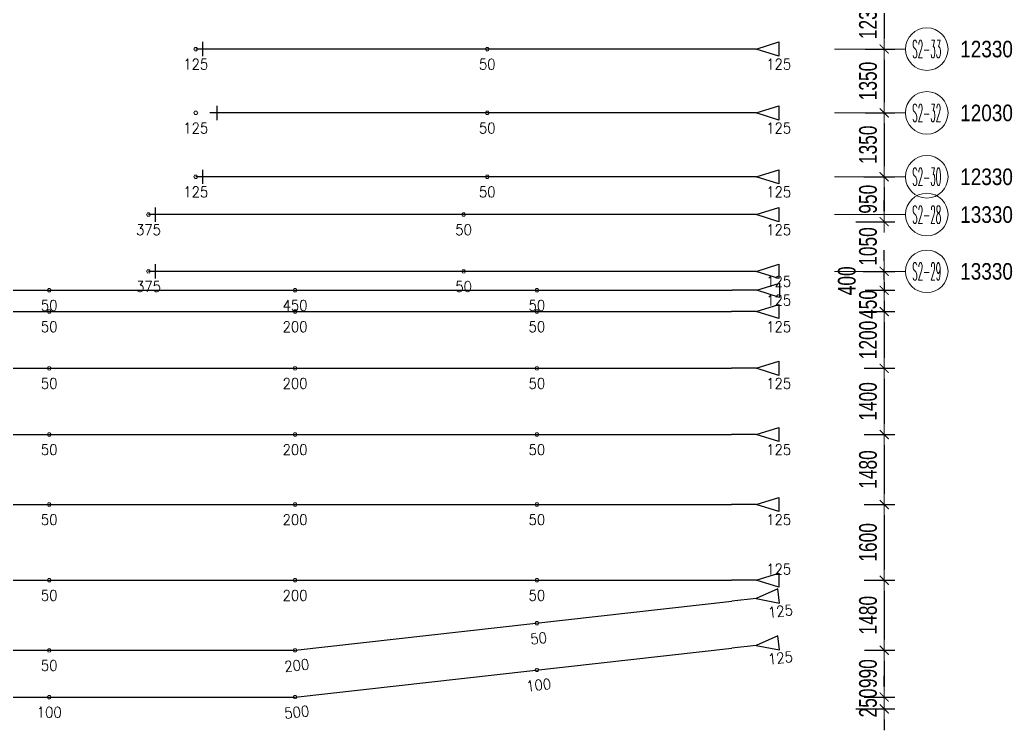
# Model space of a CAD drawing. Header units: millimetres. Extents: x 131629 to 591045, y -24154 to 44091.
# Drawn here: x 428429 to 449417, y 8450 to 23467 of the extents above; entities that cross this region are included whole.
import ezdxf
from ezdxf.enums import TextEntityAlignment as Align

# ---------------------------------------------------------------- set-up
doc = ezdxf.new("R2010")
doc.units = ezdxf.units.MM
doc.layers.get('0').update_dxf_attribs({"lineweight": 20})
doc.layers.get('Defpoints').update_dxf_attribs({"color": 151, "lineweight": 9})
doc.layers.add('ARES_TAG', color=3, linetype='Continuous')
doc.layers.add('NDC_S_TENDON', color=10, linetype='Continuous')
doc.layers.add('Current_plane_Column', color=7, linetype='Continuous', true_color=0x4b00ff)
doc.layers.add('NDC_LCAP', color=87, linetype='Continuous', plot=False)
for name, color, linetype, lineweight in [('NDC_S-TENDON', 6, 'Continuous', 35), ('NDC_S_ANNO', 7, 'Continuous', 20), ('NDC_S_DIM', 1, 'Continuous', 15), ('NDC_S_SYMBOL', 1, 'Continuous', 15)]:
    doc.layers.add(name, color=color, linetype=linetype, lineweight=lineweight)
doc.styles.add('ARES_BIGTEXT', font='VHARIALN.TTF')
doc.styles.add('ARES_ROMANS_0.36', font='romans.shx', dxfattribs={"width": 0.36, "bigfont": 'vns.shx'})
doc.styles.add('ARIAL', font='arial.ttf', dxfattribs={"width": 0.7})
doc.styles.get("Standard").update_dxf_attribs({"font": 'arial.ttf'})
doc.dimstyles.new('NDC_dim_150', dxfattribs={"dimscale": 150, "dimtxt": 2.5, "dimasz": 1.5, "dimexe": 1.5, "dimexo": 2.5, "dimgap": 1, "dimtad": 1, "dimdec": 0, "dimzin": 0, "dimdsep": 46, "dimtxsty": 'ARIAL', "dimblk": 'DIMMARK', "dimcen": 0.09, "dimdle": 1.2, "dimclrd": 1, "dimclre": 1, "dimclrt": 3, "dimadec": 0, "dimazin": 0, "dimtfac": 1, "dimtdec": 0, "dimtix": 1, "dimtofl": 0, "dimtmove": 0, "dimatfit": 3, "dimfxl": 4, "dimfxlon": 1, "dimtolj": 1, "dimtzin": 0, "dimarcsym": 0})

# ---------------------------------------------------------------- blocks, each defined once
blk = doc.blocks.new('*U307')
at = {"layer": 'NDC_S_TENDON'}
for p, q in [((-16450, 0), (25150, 0)), ((25150, 0), (34386, -1037))]:
    blk.add_line(p, q, dxfattribs=at)
blk.add_lwpolyline([(34903, -1095), (35397, -999), (35363, -1297), (34903, -1095), (34386, -1037)], dxfattribs=at)
at = {"layer": 'ARES_TAG', "style": 'ARES_ROMANS_0.36', "width": 0.36}
blk.add_attdef('S3', text='', height=375, rotation=6.4084, dxfattribs=at).set_placement((-29790, -1498), align=Align.MIDDLE_CENTER)
at = {"layer": 'NDC_LCAP', "style": 'ARES_BIGTEXT'}
blk.add_attdef('L', text='', height=350, rotation=6.4084, dxfattribs=at).set_placement((-30516, -1580), align=Align.MIDDLE_RIGHT)
blk = doc.blocks.new('*U311')
at = {"layer": 'NDC_S_SYMBOL', "color": 3}
blk.add_line((-7068, 0), (-5568, 0), dxfattribs=at)
blk.add_circle((-7518, 0), 450, dxfattribs=at)
at = {"layer": 'NDC_S_TENDON'}
for p, q in [((-3388, 0), (-500, 0)), ((-500, 0), (5123, 0)), ((5123, 0), (6942, 0)), ((6942, 0), (7942, 0)), ((7792, -150), (7792, 150))]:
    blk.add_line(p, q, dxfattribs=at)
blk.add_lwpolyline([(-3908, 0), (-4388, 150), (-4388, -150), (-3908, 0), (-3388, 0)], dxfattribs=at)
at = {"layer": 'ARES_TAG', "style": 'ARES_ROMANS_0.36', "width": 0.36}
blk.add_attdef('S3', text='', height=375, dxfattribs=at).set_placement((-7518, 0), align=Align.MIDDLE_CENTER)
at = {"layer": 'NDC_LCAP', "style": 'ARES_BIGTEXT'}
blk.add_attdef('L', text='', height=350, dxfattribs=at).set_placement((-8249, 0), align=Align.MIDDLE_RIGHT)
blk = doc.blocks.new('*U305')
at = {"layer": 'NDC_S_SYMBOL', "color": 3}
blk.add_line((-7068, 0), (-5568, 0), dxfattribs=at)
blk.add_circle((-7518, 0), 450, dxfattribs=at)
at = {"layer": 'NDC_S_TENDON'}
for p, q in [((-3388, 0), (-500, 0)), ((-500, 0), (5123, 0)), ((5123, 0), (6642, 0)), ((6642, 0), (7642, 0)), ((7492, -150), (7492, 150))]:
    blk.add_line(p, q, dxfattribs=at)
blk.add_lwpolyline([(-3908, 0), (-4388, 150), (-4388, -150), (-3908, 0), (-3388, 0)], dxfattribs=at)
at = {"layer": 'ARES_TAG', "style": 'ARES_ROMANS_0.36', "width": 0.36}
blk.add_attdef('S3', text='', height=375, dxfattribs=at).set_placement((-7518, 0), align=Align.MIDDLE_CENTER)
at = {"layer": 'NDC_LCAP', "style": 'ARES_BIGTEXT'}
blk.add_attdef('L', text='', height=350, dxfattribs=at).set_placement((-8249, 0), align=Align.MIDDLE_RIGHT)
blk = doc.blocks.new('*U309')
at = {"layer": 'NDC_S_SYMBOL', "color": 3}
blk.add_line((-7068, 0), (-5568, 0), dxfattribs=at)
blk.add_circle((-7518, 0), 450, dxfattribs=at)
at = {"layer": 'NDC_S_TENDON'}
for p, q in [((-3388, 0), (-500, 0)), ((-500, 0), (5123, 0)), ((5123, 0), (7942, 0)), ((7942, 0), (8942, 0)), ((8792, -150), (8792, 150))]:
    blk.add_line(p, q, dxfattribs=at)
blk.add_lwpolyline([(-3908, 0), (-4388, 150), (-4388, -150), (-3908, 0), (-3388, 0)], dxfattribs=at)
at = {"layer": 'ARES_TAG', "style": 'ARES_ROMANS_0.36', "width": 0.36}
blk.add_attdef('S3', text='', height=375, dxfattribs=at).set_placement((-7518, 0), align=Align.MIDDLE_CENTER)
at = {"layer": 'NDC_LCAP', "style": 'ARES_BIGTEXT'}
blk.add_attdef('L', text='', height=350, dxfattribs=at).set_placement((-8249, 0), align=Align.MIDDLE_RIGHT)
blk = doc.blocks.new('*U313')
at = {"layer": 'NDC_S_SYMBOL', "color": 3}
blk.add_line((-7068, 0), (-5568, 0), dxfattribs=at)
blk.add_circle((-7518, 0), 450, dxfattribs=at)
at = {"layer": 'NDC_S_TENDON'}
for p, q in [((-3388, 0), (-500, 0)), ((-500, 0), (5123, 0)), ((5123, 0), (6942, 0)), ((6942, 0), (7942, 0)), ((7792, -150), (7792, 150))]:
    blk.add_line(p, q, dxfattribs=at)
blk.add_lwpolyline([(-3908, 0), (-4388, 150), (-4388, -150), (-3908, 0), (-3388, 0)], dxfattribs=at)
at = {"layer": 'ARES_TAG', "style": 'ARES_ROMANS_0.36', "width": 0.36}
blk.add_attdef('S3', text='', height=375, dxfattribs=at).set_placement((-7518, 0), align=Align.MIDDLE_CENTER)
at = {"layer": 'NDC_LCAP', "style": 'ARES_BIGTEXT'}
blk.add_attdef('L', text='', height=350, dxfattribs=at).set_placement((-8249, 0), align=Align.MIDDLE_RIGHT)
blk = doc.blocks.new('*U341')
at = {"layer": 'NDC_S_TENDON'}
blk.add_line((5123, 0), (56672, 0), dxfattribs=at)
blk.add_lwpolyline([(57192, 0), (57672, 150), (57672, -150), (57192, 0), (56672, 0)], dxfattribs=at)
at = {"layer": 'ARES_TAG', "style": 'ARES_ROMANS_0.36', "width": 0.36}
blk.add_attdef('S3', text='', height=375, dxfattribs=at).set_placement((-8418, 0), align=Align.MIDDLE_CENTER)
at = {"layer": 'NDC_LCAP', "style": 'ARES_BIGTEXT'}
blk.add_attdef('L', text='', height=350, dxfattribs=at).set_placement((-9149, 0), align=Align.MIDDLE_RIGHT)
blk = doc.blocks.new('*U303')
at = {"layer": 'NDC_S_TENDON'}
blk.add_line((5123, 0), (56672, 0), dxfattribs=at)
blk.add_lwpolyline([(57192, 0), (57672, 150), (57672, -150), (57192, 0), (56672, 0)], dxfattribs=at)
at = {"layer": 'ARES_TAG', "style": 'ARES_ROMANS_0.36', "width": 0.36}
blk.add_attdef('S3', text='', height=375, dxfattribs=at).set_placement((-7518, 0), align=Align.MIDDLE_CENTER)
at = {"layer": 'NDC_LCAP', "style": 'ARES_BIGTEXT'}
blk.add_attdef('L', text='', height=350, dxfattribs=at).set_placement((-8249, 0), align=Align.MIDDLE_RIGHT)
blk = doc.blocks.new('*U340')
at = {"layer": 'NDC_S_TENDON'}
blk.add_line((5123, 0), (56672, 0), dxfattribs=at)
blk.add_lwpolyline([(57192, 0), (57672, 150), (57672, -150), (57192, 0), (56672, 0)], dxfattribs=at)
at = {"layer": 'ARES_TAG', "style": 'ARES_ROMANS_0.36', "width": 0.36}
blk.add_attdef('S3', text='', height=375, dxfattribs=at).set_placement((-8699, 0), align=Align.MIDDLE_CENTER)
at = {"layer": 'NDC_LCAP', "style": 'ARES_BIGTEXT'}
blk.add_attdef('L', text='', height=350, dxfattribs=at).set_placement((-9430, 0), align=Align.MIDDLE_RIGHT)
blk = doc.blocks.new('TDX')
at = {"layer": 'NDC_S-TENDON', "linetype": 'Continuous'}
for points, elevation in [([(49590, 13350, 20, 20, 0), (49570, 13385, 20, 20, 0), (49530, 13385, 20, 20, 0), (49510, 13350, 20, 20, 0), (49530, 13315, 20, 20, 0), (49570, 13315, 20, 20, 0)], 2875), ([(49590, 13350, 20, 20, 0), (49570, 13385, 20, 20, 0), (49530, 13385, 20, 20, 0), (49510, 13350, 20, 20, 0), (49530, 13315, 20, 20, 0), (49570, 13315, 20, 20, 0)], 2875), ([(55755, 13350, 20, 20, 0), (55735, 13385, 20, 20, 0), (55695, 13385, 20, 20, 0), (55675, 13350, 20, 20, 0), (55695, 13315, 20, 20, 0), (55735, 13315, 20, 20, 0)], 2800), ([(55755, 13350, 20, 20, 0), (55735, 13385, 20, 20, 0), (55695, 13385, 20, 20, 0), (55675, 13350, 20, 20, 0), (55695, 13315, 20, 20, 0), (55735, 13315, 20, 20, 0)], 2800), ([(49590, 12000, 20, 20, 0), (49570, 12035, 20, 20, 0), (49530, 12035, 20, 20, 0), (49510, 12000, 20, 20, 0), (49530, 11965, 20, 20, 0), (49570, 11965, 20, 20, 0)], 2875), ([(49590, 12000, 20, 20, 0), (49570, 12035, 20, 20, 0), (49530, 12035, 20, 20, 0), (49510, 12000, 20, 20, 0), (49530, 11965, 20, 20, 0), (49570, 11965, 20, 20, 0)], 2875), ([(55755, 12000, 20, 20, 0), (55735, 12035, 20, 20, 0), (55695, 12035, 20, 20, 0), (55675, 12000, 20, 20, 0), (55695, 11965, 20, 20, 0), (55735, 11965, 20, 20, 0)], 2800), ([(55755, 12000, 20, 20, 0), (55735, 12035, 20, 20, 0), (55695, 12035, 20, 20, 0), (55675, 12000, 20, 20, 0), (55695, 11965, 20, 20, 0), (55735, 11965, 20, 20, 0)], 2800), ([(49590, 10650, 20, 20, 0), (49570, 10685, 20, 20, 0), (49530, 10685, 20, 20, 0), (49510, 10650, 20, 20, 0), (49530, 10615, 20, 20, 0), (49570, 10615, 20, 20, 0)], 2875), ([(49590, 10650, 20, 20, 0), (49570, 10685, 20, 20, 0), (49530, 10685, 20, 20, 0), (49510, 10650, 20, 20, 0), (49530, 10615, 20, 20, 0), (49570, 10615, 20, 20, 0)], 2875), ([(55755, 10650, 20, 20, 0), (55735, 10685, 20, 20, 0), (55695, 10685, 20, 20, 0), (55675, 10650, 20, 20, 0), (55695, 10615, 20, 20, 0), (55735, 10615, 20, 20, 0)], 2550), ([(55755, 10650, 20, 20, 0), (55735, 10685, 20, 20, 0), (55695, 10685, 20, 20, 0), (55675, 10650, 20, 20, 0), (55695, 10615, 20, 20, 0), (55735, 10615, 20, 20, 0)], 2550), ([(48590, 9850, 20, 20, 0), (48570, 9885, 20, 20, 0), (48530, 9885, 20, 20, 0), (48510, 9850, 20, 20, 0), (48530, 9815, 20, 20, 0), (48570, 9815, 20, 20, 0)], 2875), ([(48590, 9850, 20, 20, 0), (48570, 9885, 20, 20, 0), (48530, 9885, 20, 20, 0), (48510, 9850, 20, 20, 0), (48530, 9815, 20, 20, 0), (48570, 9815, 20, 20, 0)], 2875), ([(55255, 9850, 20, 20, 0), (55235, 9885, 20, 20, 0), (55195, 9885, 20, 20, 0), (55175, 9850, 20, 20, 0), (55195, 9815, 20, 20, 0), (55235, 9815, 20, 20, 0)], 2550), ([(55255, 9850, 20, 20, 0), (55235, 9885, 20, 20, 0), (55195, 9885, 20, 20, 0), (55175, 9850, 20, 20, 0), (55195, 9815, 20, 20, 0), (55235, 9815, 20, 20, 0)], 2550), ([(48590, 8650, 20, 20, 0), (48570, 8685, 20, 20, 0), (48530, 8685, 20, 20, 0), (48510, 8650, 20, 20, 0), (48530, 8615, 20, 20, 0), (48570, 8615, 20, 20, 0)], 2875), ([(48590, 8650, 20, 20, 0), (48570, 8685, 20, 20, 0), (48530, 8685, 20, 20, 0), (48510, 8650, 20, 20, 0), (48530, 8615, 20, 20, 0), (48570, 8615, 20, 20, 0)], 2875), ([(55255, 8650, 20, 20, 0), (55235, 8685, 20, 20, 0), (55195, 8685, 20, 20, 0), (55175, 8650, 20, 20, 0), (55195, 8615, 20, 20, 0), (55235, 8615, 20, 20, 0)], 2550), ([(55255, 8650, 20, 20, 0), (55235, 8685, 20, 20, 0), (55195, 8685, 20, 20, 0), (55175, 8650, 20, 20, 0), (55195, 8615, 20, 20, 0), (55235, 8615, 20, 20, 0)], 2550), ([(46490, 8250, 20, 20, 0), (46470, 8285, 20, 20, 0), (46430, 8285, 20, 20, 0), (46410, 8250, 20, 20, 0), (46430, 8215, 20, 20, 0), (46470, 8215, 20, 20, 0)], 2550), ([(46490, 8250, 20, 20, 0), (46470, 8285, 20, 20, 0), (46430, 8285, 20, 20, 0), (46410, 8250, 20, 20, 0), (46430, 8215, 20, 20, 0), (46470, 8215, 20, 20, 0)], 2550), ([(51690, 8250, 20, 20, 0), (51670, 8285, 20, 20, 0), (51630, 8285, 20, 20, 0), (51610, 8250, 20, 20, 0), (51630, 8215, 20, 20, 0), (51670, 8215, 20, 20, 0)], 2950), ([(51690, 8250, 20, 20, 0), (51670, 8285, 20, 20, 0), (51630, 8285, 20, 20, 0), (51610, 8250, 20, 20, 0), (51630, 8215, 20, 20, 0), (51670, 8215, 20, 20, 0)], 2950), ([(51690, 8250, 20, 20, 0), (51670, 8285, 20, 20, 0), (51630, 8285, 20, 20, 0), (51610, 8250, 20, 20, 0), (51630, 8215, 20, 20, 0), (51670, 8215, 20, 20, 0)], 2950), ([(51690, 8250, 20, 20, 0), (51670, 8285, 20, 20, 0), (51630, 8285, 20, 20, 0), (51610, 8250, 20, 20, 0), (51630, 8215, 20, 20, 0), (51670, 8215, 20, 20, 0)], 2950), ([(56805, 8250, 20, 20, 0), (56785, 8285, 20, 20, 0), (56745, 8285, 20, 20, 0), (56725, 8250, 20, 20, 0), (56745, 8215, 20, 20, 0), (56785, 8215, 20, 20, 0)], 2550), ([(56805, 8250, 20, 20, 0), (56785, 8285, 20, 20, 0), (56745, 8285, 20, 20, 0), (56725, 8250, 20, 20, 0), (56745, 8215, 20, 20, 0), (56785, 8215, 20, 20, 0)], 2550), ([(46490, 7800, 20, 20, 0), (46470, 7834, 20, 20, 0), (46430, 7834, 20, 20, 0), (46410, 7800, 20, 20, 0), (46430, 7765, 20, 20, 0), (46470, 7765, 20, 20, 0)], 2800), ([(46490, 7800, 20, 20, 0), (46470, 7834, 20, 20, 0), (46430, 7834, 20, 20, 0), (46410, 7800, 20, 20, 0), (46430, 7765, 20, 20, 0), (46470, 7765, 20, 20, 0)], 2800), ([(51690, 7800, 20, 20, 0), (51670, 7834, 20, 20, 0), (51630, 7834, 20, 20, 0), (51610, 7800, 20, 20, 0), (51630, 7765, 20, 20, 0), (51670, 7765, 20, 20, 0)], 2950), ([(51690, 7800, 20, 20, 0), (51670, 7834, 20, 20, 0), (51630, 7834, 20, 20, 0), (51610, 7800, 20, 20, 0), (51630, 7765, 20, 20, 0), (51670, 7765, 20, 20, 0)], 2950), ([(51690, 7800, 20, 20, 0), (51670, 7834, 20, 20, 0), (51630, 7834, 20, 20, 0), (51610, 7800, 20, 20, 0), (51630, 7765, 20, 20, 0), (51670, 7765, 20, 20, 0)], 2950), ([(51690, 7800, 20, 20, 0), (51670, 7834, 20, 20, 0), (51630, 7834, 20, 20, 0), (51610, 7800, 20, 20, 0), (51630, 7765, 20, 20, 0), (51670, 7765, 20, 20, 0)], 2950), ([(56805, 7800, 20, 20, 0), (56785, 7834, 20, 20, 0), (56745, 7834, 20, 20, 0), (56725, 7800, 20, 20, 0), (56745, 7765, 20, 20, 0), (56785, 7765, 20, 20, 0)], 2800), ([(56805, 7800, 20, 20, 0), (56785, 7834, 20, 20, 0), (56745, 7834, 20, 20, 0), (56725, 7800, 20, 20, 0), (56745, 7765, 20, 20, 0), (56785, 7765, 20, 20, 0)], 2800), ([(46490, 6600, 20, 20, 0), (46470, 6635, 20, 20, 0), (46430, 6635, 20, 20, 0), (46410, 6600, 20, 20, 0), (46430, 6565, 20, 20, 0), (46470, 6565, 20, 20, 0)], 2800), ([(46490, 6600, 20, 20, 0), (46470, 6635, 20, 20, 0), (46430, 6635, 20, 20, 0), (46410, 6600, 20, 20, 0), (46430, 6565, 20, 20, 0), (46470, 6565, 20, 20, 0)], 2800), ([(51690, 6600, 20, 20, 0), (51670, 6635, 20, 20, 0), (51630, 6635, 20, 20, 0), (51610, 6600, 20, 20, 0), (51630, 6565, 20, 20, 0), (51670, 6565, 20, 20, 0)], 2950), ([(51690, 6600, 20, 20, 0), (51670, 6635, 20, 20, 0), (51630, 6635, 20, 20, 0), (51610, 6600, 20, 20, 0), (51630, 6565, 20, 20, 0), (51670, 6565, 20, 20, 0)], 2950), ([(51690, 6600, 20, 20, 0), (51670, 6635, 20, 20, 0), (51630, 6635, 20, 20, 0), (51610, 6600, 20, 20, 0), (51630, 6565, 20, 20, 0), (51670, 6565, 20, 20, 0)], 2950), ([(51690, 6600, 20, 20, 0), (51670, 6635, 20, 20, 0), (51630, 6635, 20, 20, 0), (51610, 6600, 20, 20, 0), (51630, 6565, 20, 20, 0), (51670, 6565, 20, 20, 0)], 2950), ([(56805, 6600, 20, 20, 0), (56785, 6635, 20, 20, 0), (56745, 6635, 20, 20, 0), (56725, 6600, 20, 20, 0), (56745, 6565, 20, 20, 0), (56785, 6565, 20, 20, 0)], 2800), ([(56805, 6600, 20, 20, 0), (56785, 6635, 20, 20, 0), (56745, 6635, 20, 20, 0), (56725, 6600, 20, 20, 0), (56745, 6565, 20, 20, 0), (56785, 6565, 20, 20, 0)], 2800), ([(46490, 5200, 20, 20, 0), (46470, 5235, 20, 20, 0), (46430, 5235, 20, 20, 0), (46410, 5200, 20, 20, 0), (46430, 5165, 20, 20, 0), (46470, 5165, 20, 20, 0)], 2800), ([(46490, 5200, 20, 20, 0), (46470, 5235, 20, 20, 0), (46430, 5235, 20, 20, 0), (46410, 5200, 20, 20, 0), (46430, 5165, 20, 20, 0), (46470, 5165, 20, 20, 0)], 2800), ([(51690, 5200, 20, 20, 0), (51670, 5235, 20, 20, 0), (51630, 5235, 20, 20, 0), (51610, 5200, 20, 20, 0), (51630, 5165, 20, 20, 0), (51670, 5165, 20, 20, 0)], 2950), ([(51690, 5200, 20, 20, 0), (51670, 5235, 20, 20, 0), (51630, 5235, 20, 20, 0), (51610, 5200, 20, 20, 0), (51630, 5165, 20, 20, 0), (51670, 5165, 20, 20, 0)], 2950), ([(51690, 5200, 20, 20, 0), (51670, 5235, 20, 20, 0), (51630, 5235, 20, 20, 0), (51610, 5200, 20, 20, 0), (51630, 5165, 20, 20, 0), (51670, 5165, 20, 20, 0)], 2950), ([(51690, 5200, 20, 20, 0), (51670, 5235, 20, 20, 0), (51630, 5235, 20, 20, 0), (51610, 5200, 20, 20, 0), (51630, 5165, 20, 20, 0), (51670, 5165, 20, 20, 0)], 2950), ([(56805, 5200, 20, 20, 0), (56785, 5235, 20, 20, 0), (56745, 5235, 20, 20, 0), (56725, 5200, 20, 20, 0), (56745, 5165, 20, 20, 0), (56785, 5165, 20, 20, 0)], 2800), ([(56805, 5200, 20, 20, 0), (56785, 5235, 20, 20, 0), (56745, 5235, 20, 20, 0), (56725, 5200, 20, 20, 0), (56745, 5165, 20, 20, 0), (56785, 5165, 20, 20, 0)], 2800), ([(46490, 3720, 20, 20, 0), (46470, 3755, 20, 20, 0), (46430, 3755, 20, 20, 0), (46410, 3720, 20, 20, 0), (46430, 3685, 20, 20, 0), (46470, 3685, 20, 20, 0)], 2800), ([(46490, 3720, 20, 20, 0), (46470, 3755, 20, 20, 0), (46430, 3755, 20, 20, 0), (46410, 3720, 20, 20, 0), (46430, 3685, 20, 20, 0), (46470, 3685, 20, 20, 0)], 2800), ([(51690, 3720, 20, 20, 0), (51670, 3755, 20, 20, 0), (51630, 3755, 20, 20, 0), (51610, 3720, 20, 20, 0), (51630, 3685, 20, 20, 0), (51670, 3685, 20, 20, 0)], 2950), ([(51690, 3720, 20, 20, 0), (51670, 3755, 20, 20, 0), (51630, 3755, 20, 20, 0), (51610, 3720, 20, 20, 0), (51630, 3685, 20, 20, 0), (51670, 3685, 20, 20, 0)], 2950), ([(51690, 3720, 20, 20, 0), (51670, 3755, 20, 20, 0), (51630, 3755, 20, 20, 0), (51610, 3720, 20, 20, 0), (51630, 3685, 20, 20, 0), (51670, 3685, 20, 20, 0)], 2950), ([(51690, 3720, 20, 20, 0), (51670, 3755, 20, 20, 0), (51630, 3755, 20, 20, 0), (51610, 3720, 20, 20, 0), (51630, 3685, 20, 20, 0), (51670, 3685, 20, 20, 0)], 2950), ([(56805, 3720, 20, 20, 0), (56785, 3755, 20, 20, 0), (56745, 3755, 20, 20, 0), (56725, 3720, 20, 20, 0), (56745, 3685, 20, 20, 0), (56785, 3685, 20, 20, 0)], 2800), ([(56805, 3720, 20, 20, 0), (56785, 3755, 20, 20, 0), (56745, 3755, 20, 20, 0), (56725, 3720, 20, 20, 0), (56745, 3685, 20, 20, 0), (56785, 3685, 20, 20, 0)], 2800), ([(46490, 2120, 20, 20, 0), (46470, 2155, 20, 20, 0), (46430, 2155, 20, 20, 0), (46410, 2120, 20, 20, 0), (46430, 2085, 20, 20, 0), (46470, 2085, 20, 20, 0)], 2800), ([(46490, 2120, 20, 20, 0), (46470, 2155, 20, 20, 0), (46430, 2155, 20, 20, 0), (46410, 2120, 20, 20, 0), (46430, 2085, 20, 20, 0), (46470, 2085, 20, 20, 0)], 2800), ([(51690, 2120, 20, 20, 0), (51670, 2155, 20, 20, 0), (51630, 2155, 20, 20, 0), (51610, 2120, 20, 20, 0), (51630, 2085, 20, 20, 0), (51670, 2085, 20, 20, 0)], 2950), ([(51690, 2120, 20, 20, 0), (51670, 2155, 20, 20, 0), (51630, 2155, 20, 20, 0), (51610, 2120, 20, 20, 0), (51630, 2085, 20, 20, 0), (51670, 2085, 20, 20, 0)], 2950), ([(51690, 2120, 20, 20, 0), (51670, 2155, 20, 20, 0), (51630, 2155, 20, 20, 0), (51610, 2120, 20, 20, 0), (51630, 2085, 20, 20, 0), (51670, 2085, 20, 20, 0)], 2950), ([(51690, 2120, 20, 20, 0), (51670, 2155, 20, 20, 0), (51630, 2155, 20, 20, 0), (51610, 2120, 20, 20, 0), (51630, 2085, 20, 20, 0), (51670, 2085, 20, 20, 0)], 2950), ([(56805, 2120, 20, 20, 0), (56785, 2155, 20, 20, 0), (56745, 2155, 20, 20, 0), (56725, 2120, 20, 20, 0), (56745, 2085, 20, 20, 0), (56785, 2085, 20, 20, 0)], 2800), ([(56805, 2120, 20, 20, 0), (56785, 2155, 20, 20, 0), (56745, 2155, 20, 20, 0), (56725, 2120, 20, 20, 0), (56745, 2085, 20, 20, 0), (56785, 2085, 20, 20, 0)], 2800), ([(56805, 1211, 20, 20, 0), (56785, 1245, 20, 20, 0), (56745, 1245, 20, 20, 0), (56725, 1211, 20, 20, 0), (56745, 1176, 20, 20, 0), (56785, 1176, 20, 20, 0)], 2800), ([(56805, 1211, 20, 20, 0), (56785, 1245, 20, 20, 0), (56745, 1245, 20, 20, 0), (56725, 1211, 20, 20, 0), (56745, 1176, 20, 20, 0), (56785, 1176, 20, 20, 0)], 2800), ([(46490, 637, 20, 20, 0), (46470, 671, 20, 20, 0), (46430, 671, 20, 20, 0), (46410, 637, 20, 20, 0), (46430, 602, 20, 20, 0), (46470, 602, 20, 20, 0)], 2800), ([(46490, 637, 20, 20, 0), (46470, 671, 20, 20, 0), (46430, 671, 20, 20, 0), (46410, 637, 20, 20, 0), (46430, 602, 20, 20, 0), (46470, 602, 20, 20, 0)], 2800), ([(51690, 638, 20, 20, 0), (51670, 673, 20, 20, 0), (51630, 673, 20, 20, 0), (51610, 638, 20, 20, 0), (51630, 603, 20, 20, 0), (51670, 603, 20, 20, 0)], 2950), ([(51690, 638, 20, 20, 0), (51670, 673, 20, 20, 0), (51630, 673, 20, 20, 0), (51610, 638, 20, 20, 0), (51630, 603, 20, 20, 0), (51670, 603, 20, 20, 0)], 2950), ([(51690, 638, 20, 20, 0), (51670, 673, 20, 20, 0), (51630, 673, 20, 20, 0), (51610, 638, 20, 20, 0), (51630, 603, 20, 20, 0), (51670, 603, 20, 20, 0)], 2950), ([(51690, 638, 20, 20, 0), (51670, 673, 20, 20, 0), (51630, 673, 20, 20, 0), (51610, 638, 20, 20, 0), (51630, 603, 20, 20, 0), (51670, 603, 20, 20, 0)], 2950), ([(56805, 223, 20, 20, 0), (56785, 257, 20, 20, 0), (56745, 257, 20, 20, 0), (56725, 223, 20, 20, 0), (56745, 188, 20, 20, 0), (56785, 188, 20, 20, 0)], 2500), ([(56805, 223, 20, 20, 0), (56785, 257, 20, 20, 0), (56745, 257, 20, 20, 0), (56725, 223, 20, 20, 0), (56745, 188, 20, 20, 0), (56785, 188, 20, 20, 0)], 2500), ([(46490, -351, 20, 20, 0), (46470, -317, 20, 20, 0), (46430, -317, 20, 20, 0), (46410, -351, 20, 20, 0), (46430, -386, 20, 20, 0), (46470, -386, 20, 20, 0)], 2500), ([(46490, -351, 20, 20, 0), (46470, -317, 20, 20, 0), (46430, -317, 20, 20, 0), (46410, -351, 20, 20, 0), (46430, -386, 20, 20, 0), (46470, -386, 20, 20, 0)], 2500), ([(51690, -350, 20, 20, 0), (51670, -315, 20, 20, 0), (51630, -315, 20, 20, 0), (51610, -350, 20, 20, 0), (51630, -385, 20, 20, 0), (51670, -385, 20, 20, 0)], 2900), ([(51690, -350, 20, 20, 0), (51670, -315, 20, 20, 0), (51630, -315, 20, 20, 0), (51610, -350, 20, 20, 0), (51630, -385, 20, 20, 0), (51670, -385, 20, 20, 0)], 2900), ([(51690, -350, 20, 20, 0), (51670, -315, 20, 20, 0), (51630, -315, 20, 20, 0), (51610, -350, 20, 20, 0), (51630, -385, 20, 20, 0), (51670, -385, 20, 20, 0)], 2900), ([(51690, -350, 20, 20, 0), (51670, -315, 20, 20, 0), (51630, -315, 20, 20, 0), (51610, -350, 20, 20, 0), (51630, -385, 20, 20, 0), (51670, -385, 20, 20, 0)], 2900)]:
    blk.add_lwpolyline(points, format="xyseb", close=True, dxfattribs=dict(at, elevation=elevation))
ref = blk.add_blockref('*U311', (57492, 13350, 2875), dxfattribs=dict(xscale=-1))
ref.add_attrib('L', '12330', dxfattribs={"layer": 'NDC_LCAP', "height": 350, "style": 'ARES_BIGTEXT'}).set_placement((66833, 13350, 2875), align=Align.MIDDLE_RIGHT)
ref.add_attrib('S3', 'S2-33', dxfattribs={"layer": 'ARES_TAG', "height": 375, "style": 'ARES_ROMANS_0.36', "width": 0.36}).set_placement((65010, 13350, 2875), align=Align.MIDDLE_CENTER)
ref = blk.add_blockref('*U305', (57492, 12000, 2875), dxfattribs=dict(xscale=-1))
ref.add_attrib('L', '12030', dxfattribs={"layer": 'NDC_LCAP', "height": 350, "style": 'ARES_BIGTEXT'}).set_placement((66833, 12000, 2875), align=Align.MIDDLE_RIGHT)
ref.add_attrib('S3', 'S2-32', dxfattribs={"layer": 'ARES_TAG', "height": 375, "style": 'ARES_ROMANS_0.36', "width": 0.36}).set_placement((65010, 12000, 2875), align=Align.MIDDLE_CENTER)
ref = blk.add_blockref('*U313', (57492, 10650, 2875), dxfattribs=dict(xscale=-1))
ref.add_attrib('L', '12330', dxfattribs={"layer": 'NDC_LCAP', "height": 350, "style": 'ARES_BIGTEXT'}).set_placement((66833, 10650, 2875), align=Align.MIDDLE_RIGHT)
ref.add_attrib('S3', 'S2-30', dxfattribs={"layer": 'ARES_TAG', "height": 375, "style": 'ARES_ROMANS_0.36', "width": 0.36}).set_placement((65010, 10650, 2875), align=Align.MIDDLE_CENTER)
ref = blk.add_blockref('*U309', (57492, 9850), dxfattribs=dict(xscale=-1))
ref.add_attrib('L', '13330', dxfattribs={"layer": 'NDC_LCAP', "height": 350, "style": 'ARES_BIGTEXT'}).set_placement((66833, 9850), align=Align.MIDDLE_RIGHT)
ref.add_attrib('S3', 'S2-28', dxfattribs={"layer": 'ARES_TAG', "height": 375, "style": 'ARES_ROMANS_0.36', "width": 0.36}).set_placement((65010, 9850), align=Align.MIDDLE_CENTER)
ref = blk.add_blockref('*U309', (57492, 8650), dxfattribs=dict(xscale=-1))
ref.add_attrib('L', '13330', dxfattribs={"layer": 'NDC_LCAP', "height": 350, "style": 'ARES_BIGTEXT'}).set_placement((66833, 8650), align=Align.MIDDLE_RIGHT)
ref.add_attrib('S3', 'S2-29', dxfattribs={"layer": 'ARES_TAG', "height": 375, "style": 'ARES_ROMANS_0.36', "width": 0.36}).set_placement((65010, 8650), align=Align.MIDDLE_CENTER)
for name, p in [('*U341', (4226, 8250, 2672)), ('*U303', (4208, 7800, 2803)), ('*U303', (4208, 6600, 2803)), ('*U303', (4208, 5200, 2803)), ('*U303', (4208, 3720, 2803)), ('*U340', (4208, 2120, 2803))]:
    blk.add_blockref(name, p)
at = {"xscale": -1, "rotation": 180}
for p in [(26500, 638, 2699), (26500, -353, 2508)]:
    blk.add_blockref('*U307', p, dxfattribs=at)
at = {"layer": 'NDC_S_ANNO', "linetype": 'Continuous', "char_height": 225, "attachment_point": 5, "line_spacing_factor": 0.75}
for s, insert in [('\\FSTANDARD.shx;125', (49550, 13030, 2875)), ('\\FSTANDARD.shx;50', (55715, 13030, 2800)), ('\\FSTANDARD.shx;125', (61880, 13030, 2875)), ('\\FSTANDARD.shx;125', (49550, 11680, 2875)), ('\\FSTANDARD.shx;50', (55715, 11680, 2800)), ('\\FSTANDARD.shx;125', (61880, 11680, 2875)), ('\\FSTANDARD.shx;125', (49550, 10330, 2875)), ('\\FSTANDARD.shx;50', (55715, 10330, 2550)), ('\\FSTANDARD.shx;125', (61880, 10330, 2875)), ('\\FSTANDARD.shx;375', (48550, 9530, 2875)), ('\\FSTANDARD.shx;50', (55215, 9530, 2550)), ('\\FSTANDARD.shx;125', (61880, 9530, 2875)), ('\\FSTANDARD.shx;375', (48550, 8330, 2875)), ('\\FSTANDARD.shx;50', (55215, 8330, 2550)), ('\\FSTANDARD.shx;125', (61880, 8438, 2875)), ('\\FSTANDARD.shx;50', (46450, 7930, 2550)), ('\\FSTANDARD.shx;450', (51650, 7930, 2950)), ('\\FSTANDARD.shx;50', (56765, 7930, 2550)), ('\\FSTANDARD.shx;125', (61880, 8038, 2875)), ('\\FSTANDARD.shx;50', (46450, 7480, 2800)), ('\\FSTANDARD.shx;200', (51650, 7480, 2950)), ('\\FSTANDARD.shx;50', (56765, 7480, 2800)), ('\\FSTANDARD.shx;125', (61880, 7480, 2875)), ('\\FSTANDARD.shx;50', (46450, 6280, 2800)), ('\\FSTANDARD.shx;200', (51650, 6280, 2950)), ('\\FSTANDARD.shx;50', (56765, 6280, 2800)), ('\\FSTANDARD.shx;125', (61880, 6280, 2875)), ('\\FSTANDARD.shx;50', (46450, 4880, 2800)), ('\\FSTANDARD.shx;200', (51650, 4880, 2950)), ('\\FSTANDARD.shx;50', (56765, 4880, 2800)), ('\\FSTANDARD.shx;125', (61880, 4880, 2875)), ('\\FSTANDARD.shx;50', (46450, 3400, 2800)), ('\\FSTANDARD.shx;200', (51650, 3400, 2950)), ('\\FSTANDARD.shx;50', (56765, 3400, 2800)), ('\\FSTANDARD.shx;125', (61880, 3400, 2875)), ('\\FSTANDARD.shx;125', (61880, 2354, 2875)), ('\\FSTANDARD.shx;50', (46450, 1800, 2800)), ('\\FSTANDARD.shx;200', (51650, 1800, 2950)), ('\\FSTANDARD.shx;50', (56765, 1800, 2800))]:
    blk.add_mtext(s, dxfattribs=dict(at, insert=insert))
for s, insert, rotation in [('\\FSTANDARD.shx;125', (61916, 1465, 2875), 6.3865), ('\\FSTANDARD.shx;50', (56801, 892, 2800), 6.3865), ('\\FSTANDARD.shx;50', (46450, 317, 2800), 0.0155), ('\\FSTANDARD.shx;200', (51686, 320, 2950), 6.3865), ('\\FSTANDARD.shx;125', (61916, 477, 2875), 6.3865), ('\\FSTANDARD.shx;100', (56801, -95, 2500), 6.3865), ('\\FSTANDARD.shx;100', (46450, -671, 2500), 0.0155), ('\\FSTANDARD.shx;500', (51686, -668, 2900), 6.3865)]:
    blk.add_mtext(s, dxfattribs=dict(at, insert=insert, rotation=rotation))
blk = doc.blocks.new('DIMMARK')
at = {"layer": 'NDC_S_DIM', "color": 1}
blk.add_line((-1.5, 0), (1, 0), dxfattribs=at)
at = {"layer": 'NDC_S_DIM', "color": 2, "const_width": 0.1}
blk.add_lwpolyline([(-0.424, -0.424), (0.424, 0.424)], dxfattribs=at)
blk = doc.blocks.new('*D204')
at = {"layer": 'Defpoints', "color": 0, "ltscale": 100, "transparency": 16777216}
for p in [(443546, 24085, 2875), (443546, 22850, 2875), (446710, 22850)]:
    blk.add_point(p, dxfattribs=at)
at = {"layer": 'NDC_S_DIM', "color": 1, "lineweight": -2, "ltscale": 100, "transparency": 16777216}
for p, q in [((446306, 24085), (446935, 24085)), ((446710, 23860), (446710, 23075)), ((446306, 22850), (446935, 22850))]:
    blk.add_line(p, q, dxfattribs=at)
at = {"layer": 'NDC_S_DIM', "color": 1, "lineweight": -2, "ltscale": 100, "transparency": 16777216, "xscale": 225, "yscale": 225, "zscale": 225}
for p, rotation in [((446710, 24085), 90), ((446710, 22850), 270)]:
    blk.add_blockref('DIMMARK', p, dxfattribs=dict(at, rotation=rotation))
at = {"layer": 'NDC_S_DIM', "color": 3, "ltscale": 100, "transparency": 16777216, "insert": (446369, 23467), "char_height": 375, "attachment_point": 5, "rotation": 90, "style": 'ARIAL'}
blk.add_mtext('\\A1;1235', dxfattribs=at)
blk = doc.blocks.new('*D205')
at = {"layer": 'Defpoints', "color": 0, "ltscale": 100, "transparency": 16777216}
for p in [(443546, 22850, 2875), (443546, 21500, 2875), (446710, 21500)]:
    blk.add_point(p, dxfattribs=at)
at = {"layer": 'NDC_S_DIM', "color": 1, "lineweight": -2, "ltscale": 100, "transparency": 16777216}
for p, q in [((446306, 22850), (446935, 22850)), ((446710, 22625), (446710, 21725)), ((446306, 21500), (446935, 21500))]:
    blk.add_line(p, q, dxfattribs=at)
at = {"layer": 'NDC_S_DIM', "color": 1, "lineweight": -2, "ltscale": 100, "transparency": 16777216, "xscale": 225, "yscale": 225, "zscale": 225}
for p, rotation in [((446710, 22850), 90), ((446710, 21500), 270)]:
    blk.add_blockref('DIMMARK', p, dxfattribs=dict(at, rotation=rotation))
at = {"layer": 'NDC_S_DIM', "color": 3, "ltscale": 100, "transparency": 16777216, "insert": (446369, 22175), "char_height": 375, "attachment_point": 5, "rotation": 90, "style": 'ARIAL'}
blk.add_mtext('\\A1;1350', dxfattribs=at)
blk = doc.blocks.new('*D206')
at = {"layer": 'Defpoints', "color": 0, "ltscale": 100, "transparency": 16777216}
for p in [(443546, 21500, 2875), (443470, 20150, 2625), (446710, 20150)]:
    blk.add_point(p, dxfattribs=at)
at = {"layer": 'NDC_S_DIM', "color": 1, "lineweight": -2, "ltscale": 100, "transparency": 16777216}
for p, q in [((446306, 21500), (446935, 21500)), ((446710, 21275), (446710, 20375)), ((446278, 20150), (446935, 20150))]:
    blk.add_line(p, q, dxfattribs=at)
at = {"layer": 'NDC_S_DIM', "color": 1, "lineweight": -2, "ltscale": 100, "transparency": 16777216, "xscale": 225, "yscale": 225, "zscale": 225}
for p, rotation in [((446710, 21500), 90), ((446710, 20150), 270)]:
    blk.add_blockref('DIMMARK', p, dxfattribs=dict(at, rotation=rotation))
at = {"layer": 'NDC_S_DIM', "color": 3, "ltscale": 100, "transparency": 16777216, "insert": (446369, 20825), "char_height": 375, "attachment_point": 5, "rotation": 90, "style": 'ARIAL'}
blk.add_mtext('\\A1;1350', dxfattribs=at)
blk = doc.blocks.new('*D207')
at = {"layer": 'Defpoints', "color": 0, "ltscale": 100, "transparency": 16777216}
for p in [(443470, 20150, 2625), (443470, 19200), (446710, 19200)]:
    blk.add_point(p, dxfattribs=at)
at = {"layer": 'NDC_S_DIM', "color": 1, "lineweight": -2, "ltscale": 100, "transparency": 16777216}
for p, q in [((446278, 20150), (446935, 20150)), ((446710, 19925), (446710, 19425)), ((446110, 19200), (446935, 19200))]:
    blk.add_line(p, q, dxfattribs=at)
at = {"layer": 'NDC_S_DIM', "color": 1, "lineweight": -2, "ltscale": 100, "transparency": 16777216, "xscale": 225, "yscale": 225, "zscale": 225}
for p, rotation in [((446710, 20150), 90), ((446710, 19200), 270)]:
    blk.add_blockref('DIMMARK', p, dxfattribs=dict(at, rotation=rotation))
at = {"layer": 'NDC_S_DIM', "color": 3, "ltscale": 100, "transparency": 16777216, "insert": (446369, 19675), "char_height": 375, "attachment_point": 5, "rotation": 90, "style": 'ARIAL'}
blk.add_mtext('\\A1;950', dxfattribs=at)
blk = doc.blocks.new('*D193')
at = {"layer": 'Defpoints', "color": 0, "ltscale": 100, "transparency": 16777216}
for p in [(443543, 19200), (443439, 18150, 2556), (446710, 18150)]:
    blk.add_point(p, dxfattribs=at)
at = {"layer": 'NDC_S_DIM', "color": 1, "lineweight": -2, "ltscale": 100, "transparency": 16777216}
for p, q in [((446710, 19425), (446710, 19650)), ((446110, 19200), (446935, 19200)), ((446269, 18150), (446935, 18150)), ((446710, 17925), (446710, 17700))]:
    blk.add_line(p, q, dxfattribs=at)
at = {"layer": 'NDC_S_DIM', "color": 1, "lineweight": -2, "ltscale": 100, "transparency": 16777216, "xscale": 225, "yscale": 225, "zscale": 225}
for p, rotation in [((446710, 19200), 270), ((446710, 18150), 90)]:
    blk.add_blockref('DIMMARK', p, dxfattribs=dict(at, rotation=rotation))
at = {"layer": 'NDC_S_DIM', "color": 3, "ltscale": 100, "transparency": 16777216, "insert": (446369, 18675), "char_height": 375, "attachment_point": 5, "rotation": 90, "style": 'ARIAL'}
blk.add_mtext('\\A1;1050', dxfattribs=at)
blk = doc.blocks.new('*D194')
at = {"layer": 'Defpoints', "color": 0, "ltscale": 100, "transparency": 16777216}
for p in [(443439, 18150, 2556), (443546, 17750, 2875), (446710, 17750)]:
    blk.add_point(p, dxfattribs=at)
at = {"layer": 'NDC_S_DIM', "color": 1, "lineweight": -2, "ltscale": 100, "transparency": 16777216}
for p, q in [((446710, 18375), (446710, 18600)), ((446269, 18150), (446935, 18150)), ((446306, 17750), (446935, 17750)), ((446710, 17525), (446710, 17300))]:
    blk.add_line(p, q, dxfattribs=at)
at = {"layer": 'NDC_S_DIM', "color": 1, "lineweight": -2, "ltscale": 100, "transparency": 16777216, "xscale": 225, "yscale": 225, "zscale": 225}
for p, rotation in [((446710, 18150), 270), ((446710, 17750), 90)]:
    blk.add_blockref('DIMMARK', p, dxfattribs=dict(at, rotation=rotation))
at = {"layer": 'NDC_S_DIM', "color": 3, "ltscale": 100, "transparency": 16777216, "insert": (445921, 17950), "char_height": 375, "attachment_point": 5, "rotation": 90, "style": 'ARIAL'}
blk.add_mtext('\\A1;400', dxfattribs=at)
blk = doc.blocks.new('*D195')
at = {"layer": 'Defpoints', "color": 0, "ltscale": 100, "transparency": 16777216}
for p in [(443546, 17750, 2875), (443362, 17300, 2814), (446710, 17300)]:
    blk.add_point(p, dxfattribs=at)
at = {"layer": 'NDC_S_DIM', "color": 1, "lineweight": -2, "ltscale": 100, "transparency": 16777216}
for p, q in [((446710, 17975), (446710, 18200)), ((446306, 17750), (446935, 17750)), ((446287, 17300), (446935, 17300)), ((446710, 17075), (446710, 16850))]:
    blk.add_line(p, q, dxfattribs=at)
at = {"layer": 'NDC_S_DIM', "color": 1, "lineweight": -2, "ltscale": 100, "transparency": 16777216, "xscale": 225, "yscale": 225, "zscale": 225}
for p, rotation in [((446710, 17750), 270), ((446710, 17300), 90)]:
    blk.add_blockref('DIMMARK', p, dxfattribs=dict(at, rotation=rotation))
at = {"layer": 'NDC_S_DIM', "color": 3, "ltscale": 100, "transparency": 16777216, "insert": (446369, 17450), "char_height": 375, "attachment_point": 5, "rotation": 90, "style": 'ARIAL'}
blk.add_mtext('\\A1;450', dxfattribs=at)
blk = doc.blocks.new('*D196')
at = {"layer": 'Defpoints', "color": 0, "ltscale": 100, "transparency": 16777216}
for p in [(443362, 17300, 2814), (443362, 16100, 2814), (446710, 16100)]:
    blk.add_point(p, dxfattribs=at)
at = {"layer": 'NDC_S_DIM', "color": 1, "lineweight": -2, "ltscale": 100, "transparency": 16777216}
for p, q in [((446287, 17300), (446935, 17300)), ((446710, 17075), (446710, 16325)), ((446287, 16100), (446935, 16100))]:
    blk.add_line(p, q, dxfattribs=at)
at = {"layer": 'NDC_S_DIM', "color": 1, "lineweight": -2, "ltscale": 100, "transparency": 16777216, "xscale": 225, "yscale": 225, "zscale": 225}
for p, rotation in [((446710, 17300), 90), ((446710, 16100), 270)]:
    blk.add_blockref('DIMMARK', p, dxfattribs=dict(at, rotation=rotation))
at = {"layer": 'NDC_S_DIM', "color": 3, "ltscale": 100, "transparency": 16777216, "insert": (446369, 16700), "char_height": 375, "attachment_point": 5, "rotation": 90, "style": 'ARIAL'}
blk.add_mtext('\\A1;1200', dxfattribs=at)
blk = doc.blocks.new('*D197')
at = {"layer": 'Defpoints', "color": 0, "ltscale": 100, "transparency": 16777216}
for p in [(443362, 16100, 2814), (443362, 14700, 2814), (446710, 14700)]:
    blk.add_point(p, dxfattribs=at)
at = {"layer": 'NDC_S_DIM', "color": 1, "lineweight": -2, "ltscale": 100, "transparency": 16777216}
for p, q in [((446287, 16100), (446935, 16100)), ((446710, 15875), (446710, 14925)), ((446287, 14700), (446935, 14700))]:
    blk.add_line(p, q, dxfattribs=at)
at = {"layer": 'NDC_S_DIM', "color": 1, "lineweight": -2, "ltscale": 100, "transparency": 16777216, "xscale": 225, "yscale": 225, "zscale": 225}
for p, rotation in [((446710, 16100), 90), ((446710, 14700), 270)]:
    blk.add_blockref('DIMMARK', p, dxfattribs=dict(at, rotation=rotation))
at = {"layer": 'NDC_S_DIM', "color": 3, "ltscale": 100, "transparency": 16777216, "insert": (446369, 15400), "char_height": 375, "attachment_point": 5, "rotation": 90, "style": 'ARIAL'}
blk.add_mtext('\\A1;1400', dxfattribs=at)
blk = doc.blocks.new('*D198')
at = {"layer": 'Defpoints', "color": 0, "ltscale": 100, "transparency": 16777216}
for p in [(443362, 14700, 2814), (443362, 13220, 2814), (446710, 13220)]:
    blk.add_point(p, dxfattribs=at)
at = {"layer": 'NDC_S_DIM', "color": 1, "lineweight": -2, "ltscale": 100, "transparency": 16777216}
for p, q in [((446287, 14700), (446935, 14700)), ((446710, 14475), (446710, 13445)), ((446287, 13220), (446935, 13220))]:
    blk.add_line(p, q, dxfattribs=at)
at = {"layer": 'NDC_S_DIM', "color": 1, "lineweight": -2, "ltscale": 100, "transparency": 16777216, "xscale": 225, "yscale": 225, "zscale": 225}
for p, rotation in [((446710, 14700), 90), ((446710, 13220), 270)]:
    blk.add_blockref('DIMMARK', p, dxfattribs=dict(at, rotation=rotation))
at = {"layer": 'NDC_S_DIM', "color": 3, "ltscale": 100, "transparency": 16777216, "insert": (446369, 13960), "char_height": 375, "attachment_point": 5, "rotation": 90, "style": 'ARIAL'}
blk.add_mtext('\\A1;1480', dxfattribs=at)
blk = doc.blocks.new('*D199')
at = {"layer": 'Defpoints', "color": 0, "ltscale": 100, "transparency": 16777216}
for p in [(443362, 13220, 2814), (443362, 11620, 2814), (446710, 11620)]:
    blk.add_point(p, dxfattribs=at)
at = {"layer": 'NDC_S_DIM', "color": 1, "lineweight": -2, "ltscale": 100, "transparency": 16777216}
for p, q in [((446287, 13220), (446935, 13220)), ((446710, 12995), (446710, 11845)), ((446287, 11620), (446935, 11620))]:
    blk.add_line(p, q, dxfattribs=at)
at = {"layer": 'NDC_S_DIM', "color": 1, "lineweight": -2, "ltscale": 100, "transparency": 16777216, "xscale": 225, "yscale": 225, "zscale": 225}
for p, rotation in [((446710, 13220), 90), ((446710, 11620), 270)]:
    blk.add_blockref('DIMMARK', p, dxfattribs=dict(at, rotation=rotation))
at = {"layer": 'NDC_S_DIM', "color": 3, "ltscale": 100, "transparency": 16777216, "insert": (446369, 12420), "char_height": 375, "attachment_point": 5, "rotation": 90, "style": 'ARIAL'}
blk.add_mtext('\\A1;1600', dxfattribs=at)
blk = doc.blocks.new('*D200')
at = {"layer": 'Defpoints', "color": 0, "ltscale": 100, "transparency": 16777216}
for p in [(443362, 11620, 2814), (443332, 10140, 2938), (446710, 10140)]:
    blk.add_point(p, dxfattribs=at)
at = {"layer": 'NDC_S_DIM', "color": 1, "lineweight": -2, "ltscale": 100, "transparency": 16777216}
for p, q in [((446287, 11620), (446935, 11620)), ((446710, 11395), (446710, 10365)), ((446296, 10140), (446935, 10140))]:
    blk.add_line(p, q, dxfattribs=at)
at = {"layer": 'NDC_S_DIM', "color": 1, "lineweight": -2, "ltscale": 100, "transparency": 16777216, "xscale": 225, "yscale": 225, "zscale": 225}
for p, rotation in [((446710, 11620), 90), ((446710, 10140), 270)]:
    blk.add_blockref('DIMMARK', p, dxfattribs=dict(at, rotation=rotation))
at = {"layer": 'NDC_S_DIM', "color": 3, "ltscale": 100, "transparency": 16777216, "insert": (446369, 10880), "char_height": 375, "attachment_point": 5, "rotation": 90, "style": 'ARIAL'}
blk.add_mtext('\\A1;1480', dxfattribs=at)
blk = doc.blocks.new('*D191')
at = {"layer": 'Defpoints', "color": 0, "ltscale": 100, "transparency": 16777216}
for p in [(443332, 10140, 2938), (443338, 9150, 2869), (446710, 9150)]:
    blk.add_point(p, dxfattribs=at)
at = {"layer": 'NDC_S_DIM', "color": 1, "lineweight": -2, "ltscale": 100, "transparency": 16777216}
for p, q in [((446296, 10140), (446935, 10140)), ((446710, 9915), (446710, 9375)), ((446290, 9150), (446935, 9150))]:
    blk.add_line(p, q, dxfattribs=at)
at = {"layer": 'NDC_S_DIM', "color": 1, "lineweight": -2, "ltscale": 100, "transparency": 16777216, "xscale": 225, "yscale": 225, "zscale": 225}
for p, rotation in [((446710, 10140), 90), ((446710, 9150), 270)]:
    blk.add_blockref('DIMMARK', p, dxfattribs=dict(at, rotation=rotation))
at = {"layer": 'NDC_S_DIM', "color": 3, "ltscale": 100, "transparency": 16777216, "insert": (446369, 9645), "char_height": 375, "attachment_point": 5, "rotation": 90, "style": 'ARIAL'}
blk.add_mtext('\\A1;990', dxfattribs=at)
blk = doc.blocks.new('*D192')
at = {"layer": 'Defpoints', "color": 0, "ltscale": 100, "transparency": 16777216}
for p in [(443338, 9150, 2869), (443338, 8900), (446710, 8900)]:
    blk.add_point(p, dxfattribs=at)
at = {"layer": 'NDC_S_DIM', "color": 1, "lineweight": -2, "ltscale": 100, "transparency": 16777216}
for p, q in [((446710, 9375), (446710, 9600)), ((446290, 9150), (446935, 9150)), ((446110, 8900), (446935, 8900)), ((446710, 8675), (446710, 8450))]:
    blk.add_line(p, q, dxfattribs=at)
at = {"layer": 'NDC_S_DIM', "color": 1, "lineweight": -2, "ltscale": 100, "transparency": 16777216, "xscale": 225, "yscale": 225, "zscale": 225}
for p, rotation in [((446710, 9150), 270), ((446710, 8900), 90)]:
    blk.add_blockref('DIMMARK', p, dxfattribs=dict(at, rotation=rotation))
at = {"layer": 'NDC_S_DIM', "color": 3, "ltscale": 100, "transparency": 16777216, "insert": (446369, 9025), "char_height": 375, "attachment_point": 5, "rotation": 90, "style": 'ARIAL'}
blk.add_mtext('\\A1;250', dxfattribs=at)

msp = doc.modelspace()

# ---------------------------------------------------------------- block references
at = {"layer": 'Current_plane_Column'}
msp.add_blockref('TDX', (382600, 9500), dxfattribs=at)

# ---------------------------------------------------------------- dimensions: what is measured, and where the dimension line sits
at = {"layer": 'NDC_S_DIM', "ltscale": 100}
for base, p1, p2, picture, middle in [((446710.4, 22850), (443546, 24085, 2875), (443546, 22850, 2875), '*D204', (446368.8, 23467.5)), ((446710.4, 21500), (443546, 22850, 2875), (443546, 21500, 2875), '*D205', (446368.8, 22175)), ((446710.4, 20150), (443546, 21500, 2875), (443469.7, 20150, 2625), '*D206', (446368.8, 20825)), ((446710.4, 19200), (443469.7, 20150, 2625), (443469.7, 19200), '*D207', (446368.9, 19675)), ((446710.4, 18150), (443542.6, 19200), (443438.6, 18150, 2555.8), '*D193', (446368.9, 18675)), ((446710.4, 16100.1), (443362.2, 17299.8, 2814.1), (443362.2, 16100.1, 2814.1), '*D196', (446368.9, 16700)), ((446710.4, 14700.1), (443362.2, 16100.1, 2814.1), (443362.2, 14700.1, 2814.1), '*D197', (446368.9, 15400.1)), ((446710.4, 13220.1), (443362.2, 14700.1, 2814.1), (443362.2, 13220.1, 2814.1), '*D198', (446368.9, 13960.1)), ((446710.4, 11620.1), (443362.2, 13220.1, 2814.1), (443362.2, 11620.1, 2814.1), '*D199', (446368.9, 12420.1)), ((446710.4, 10139.8), (443362.2, 11620.1, 2814.1), (443332.2, 10139.8, 2938.2), '*D200', (446368.9, 10879.9)), ((446710.4, 9149.8), (443332.2, 10139.8, 2938.2), (443337.8, 9149.8, 2869), '*D191', (446368.9, 9644.8)), ((446710.4, 8900), (443337.8, 9149.8, 2869), (443337.8, 8900), '*D192', (446368.9, 9024.9))]:
    dim = msp.add_linear_dim(base=base, p1=p1, p2=p2, angle=90, dimstyle='NDC_dim_150', override={"dimtmove": 1}, dxfattribs=at)
    dim.commit()
    dim.dimension.update_dxf_attribs({"geometry": picture, "text_midpoint": middle})
for base, p1, p2, picture, middle in [((446710.4, 17750), (443438.6, 18150, 2555.8), (443546, 17750, 2875), '*D194', (446262.9, 17950)), ((446710.4, 17299.8), (443546, 17750, 2875), (443362.2, 17299.8, 2814.1), '*D195', (446710.4, 17449.9))]:
    dim = msp.add_linear_dim(base=base, p1=p1, p2=p2, angle=90, dimstyle='NDC_dim_150', override={"dimtmove": 1}, dxfattribs=at)
    dim.commit()
    dim.dimension.update_dxf_attribs({"geometry": picture, "text_midpoint": middle, "dimtype": 160})

doc.saveas('drawing.dxf')
